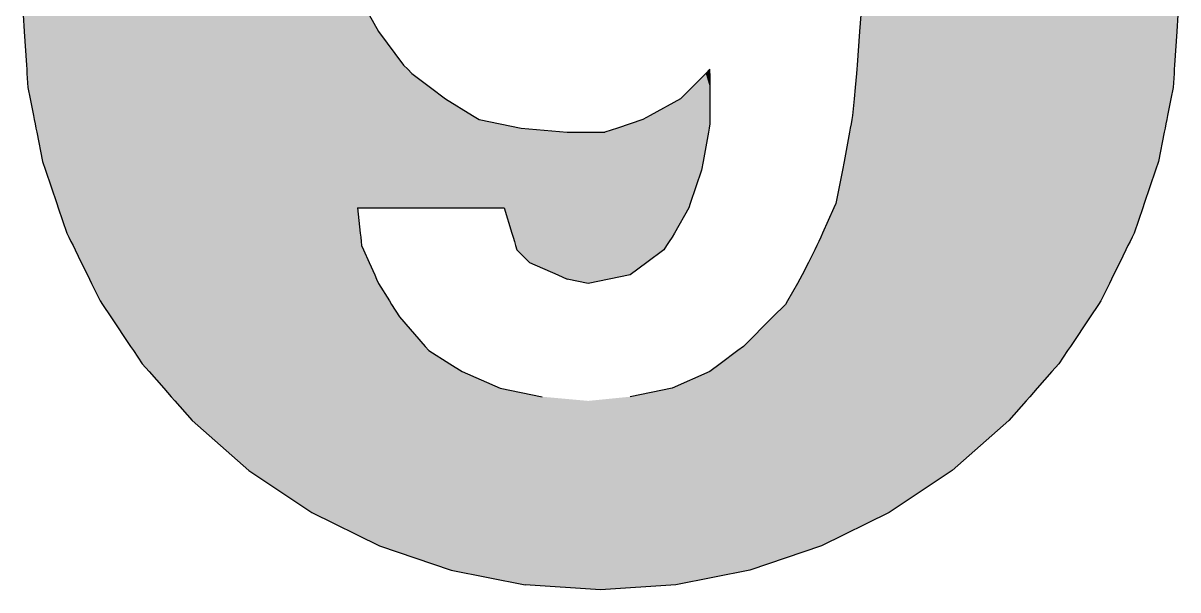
# Model space of a CAD drawing. Extents: x 2558 to 85222, y -662 to 28852.
# Drawn here: x 67520.2 to 67929.1, y 9207.6 to 9408.2 of the extents above; entities that cross this region are included whole.
import ezdxf

# ---------------------------------------------------------------- set-up
doc = ezdxf.new("R2010")
doc.units = 0
doc.header["$MEASUREMENT"] = 0
doc.layers.get('0').update_dxf_attribs({"linetype": 'CONTINUOUS'})
doc.layers.add('DLINE', color=1, linetype='CONTINUOUS')

# ---------------------------------------------------------------- blocks, each defined once
blk = doc.blocks.new('RCSTD3_DESIGN')
at = {"layer": 'DLINE', "linetype": 'CONTINUOUS'}
for p, q in [((389.080756, 4848.932033), (389.470285, 4842.988976)), ((511.590067, 4848.932033), (514.891765, 4842.988976)), ((685.754657, 4848.932033), (685.297499, 4842.988976)), ((797.985133, 4848.932033), (797.595605, 4842.988976)), ((389.470285, 4842.988976), (390.249342, 4831.102862)), ((514.891765, 4842.988976), (523.806351, 4831.102862)), ((685.297499, 4842.988976), (684.383182, 4831.102862)), ((797.595605, 4842.988976), (796.816548, 4831.102862)), ((390.249342, 4831.102862), (390.346724, 4829.617098)), ((390.346724, 4829.617098), (390.444106, 4828.131333)), ((523.806351, 4831.102862), (525.292115, 4829.617098)), ((525.292115, 4829.617098), (526.77788, 4828.131333)), ((632.267143, 4829.617098), (630.781379, 4828.131333)), ((632.267143, 4828.131333), (632.267143, 4829.617098)), ((684.268893, 4829.617098), (684.133823, 4828.131333)), ((684.383182, 4831.102862), (684.268893, 4829.617098)), ((796.719166, 4829.617098), (796.621783, 4828.131333)), ((796.816548, 4831.102862), (796.719166, 4829.617098)), ((390.444106, 4828.131333), (390.768724, 4823.17862)), ((526.77788, 4828.131333), (533.381497, 4823.17862)), ((630.781379, 4828.131333), (625.828666, 4823.17862)), ((632.267143, 4828.131333), (632.267143, 4823.17862)), ((684.133823, 4828.131333), (683.683577, 4823.17862)), ((796.621783, 4828.131333), (796.297165, 4823.17862)), ((390.768724, 4823.17862), (391.556789, 4819.216748)), ((533.381497, 4823.17862), (538.663994, 4819.216748)), ((625.828666, 4823.17862), (621.866793, 4819.216748)), ((632.267143, 4823.17862), (632.267143, 4819.216748)), ((683.683577, 4823.17862), (683.323406, 4819.216748)), ((796.297165, 4823.17862), (795.5091, 4819.216748)), ((391.556789, 4819.216748), (392.738937, 4813.273691)), ((538.663994, 4819.216748), (548.172885, 4813.273691)), ((621.866793, 4819.216748), (611.16929, 4813.273691)), ((632.267143, 4819.216748), (632.267143, 4813.273691)), ((683.323406, 4819.216748), (682.783128, 4813.273691)), ((795.5091, 4819.216748), (794.326952, 4813.273691)), ((392.738937, 4813.273691), (393.034474, 4811.787926)), ((548.172885, 4813.273691), (550.550108, 4811.787926)), ((611.16929, 4813.273691), (608.494915, 4811.787926)), ((632.267143, 4813.273691), (632.267143, 4811.787926)), ((682.783128, 4813.273691), (682.512989, 4811.787926)), ((794.326952, 4813.273691), (794.031416, 4811.787926)), ((393.034474, 4811.787926), (393.330011, 4810.302162)), ((393.330011, 4810.302162), (393.625548, 4808.816398)), ((393.625548, 4808.816398), (393.921084, 4807.330633)), ((550.550108, 4811.787926), (557.978929, 4810.302162)), ((557.978929, 4810.302162), (565.407751, 4808.816398)), ((565.407751, 4808.816398), (581.751158, 4807.330633)), ((599.580329, 4808.816398), (595.123036, 4807.330633)), ((604.037622, 4810.302162), (599.580329, 4808.816398)), ((608.494915, 4811.787926), (604.037622, 4810.302162)), ((631.997004, 4808.816398), (631.726865, 4807.330633)), ((632.267143, 4810.302162), (631.997004, 4808.816398)), ((632.267143, 4811.787926), (632.267143, 4810.302162)), ((681.972712, 4808.816398), (681.702573, 4807.330633)), ((682.24285, 4810.302162), (681.972712, 4808.816398)), ((682.512989, 4811.787926), (682.24285, 4810.302162)), ((793.440342, 4808.816398), (793.144805, 4807.330633)), ((793.735879, 4810.302162), (793.440342, 4808.816398)), ((794.031416, 4811.787926), (793.735879, 4810.302162)), ((393.921084, 4807.330633), (395.98772, 4796.940953)), ((581.751158, 4807.330633), (595.123036, 4807.330633)), ((631.726865, 4807.330633), (629.837832, 4796.940953)), ((681.702573, 4807.330633), (679.81354, 4796.940953)), ((793.144805, 4807.330633), (791.078169, 4796.940953)), ((395.98772, 4796.940953), (395.991342, 4796.930284)), ((395.991342, 4796.930284), (397.00004, 4793.958755)), ((629.835892, 4796.930284), (629.295615, 4793.958755)), ((629.837832, 4796.940953), (629.835892, 4796.930284)), ((679.8116, 4796.930284), (679.217294, 4793.958755)), ((679.81354, 4796.940953), (679.8116, 4796.930284)), ((791.074547, 4796.930284), (790.065849, 4793.958755)), ((791.078169, 4796.940953), (791.074547, 4796.930284)), ((397.00004, 4793.958755), (401.034832, 4782.072641)), ((629.295615, 4793.958755), (625.333576, 4782.072641)), ((679.217294, 4793.958755), (676.840071, 4782.072641)), ((790.065849, 4793.958755), (786.031057, 4782.072641)), ((401.034832, 4782.072641), (401.539181, 4780.586876)), ((401.539181, 4780.586876), (404.58677, 4771.608968)), ((507.462944, 4780.586876), (508.460489, 4771.608968)), ((507.462944, 4780.586876), (559.464694, 4780.586876)), ((559.464694, 4780.586876), (562.158066, 4771.608968)), ((624.838322, 4780.586876), (619.708089, 4771.608968)), ((625.333576, 4782.072641), (624.838322, 4780.586876)), ((676.179732, 4780.586876), (672.18955, 4771.608968)), ((676.840071, 4782.072641), (676.179732, 4780.586876)), ((785.526708, 4780.586876), (782.479119, 4771.608968)), ((786.031057, 4782.072641), (785.526708, 4780.586876)), ((404.58677, 4771.608968), (405.288241, 4770.186527)), ((405.288241, 4770.186527), (406.020939, 4768.700762)), ((406.020939, 4768.700762), (406.753637, 4767.214998)), ((508.460489, 4771.608968), (508.618538, 4770.186527)), ((508.618538, 4770.186527), (508.783623, 4768.700762)), ((508.783623, 4768.700762), (508.948708, 4767.214998)), ((562.158066, 4771.608968), (562.584799, 4770.186527)), ((562.584799, 4770.186527), (563.030528, 4768.700762)), ((563.030528, 4768.700762), (563.476257, 4767.214998)), ((617.904755, 4768.700762), (616.914246, 4767.214998)), ((618.895265, 4770.186527), (617.904755, 4768.700762)), ((619.708089, 4771.608968), (618.895265, 4770.186527)), ((670.897014, 4768.700762), (670.154132, 4767.214998)), ((671.557354, 4770.186527), (670.897014, 4768.700762)), ((672.18955, 4771.608968), (671.557354, 4770.186527)), ((781.04495, 4768.700762), (780.312252, 4767.214998)), ((781.777648, 4770.186527), (781.04495, 4768.700762)), ((782.479119, 4771.608968), (781.777648, 4770.186527)), ((406.753637, 4767.214998), (407.486335, 4765.729234)), ((407.486335, 4765.729234), (409.684428, 4761.271941)), ((508.948708, 4767.214998), (509.609048, 4765.729234)), ((509.609048, 4765.729234), (511.590067, 4761.271941)), ((563.476257, 4767.214998), (563.921986, 4765.729234)), ((563.921986, 4765.729234), (568.379279, 4761.271941)), ((615.923736, 4765.729234), (609.980679, 4761.271941)), ((616.914246, 4767.214998), (615.923736, 4765.729234)), ((669.41125, 4765.729234), (667.182604, 4761.271941)), ((670.154132, 4767.214998), (669.41125, 4765.729234)), ((779.579555, 4765.729234), (777.381461, 4761.271941)), ((780.312252, 4767.214998), (779.579555, 4765.729234)), ((409.684428, 4761.271941), (411.882522, 4756.814648)), ((511.590067, 4761.271941), (513.571086, 4756.814648)), ((568.379279, 4761.271941), (578.408188, 4756.814648)), ((609.980679, 4761.271941), (604.037622, 4756.814648)), ((667.182604, 4761.271941), (664.953957, 4756.814648)), ((777.381461, 4761.271941), (775.183367, 4756.814648)), ((411.882522, 4756.814648), (412.61522, 4755.328884)), ((513.571086, 4756.814648), (514.231426, 4755.328884)), ((578.408188, 4756.814648), (581.751158, 4755.328884)), ((604.037622, 4756.814648), (596.6088, 4755.328884)), ((664.953957, 4756.814648), (664.104949, 4755.328884)), ((775.183367, 4756.814648), (774.45067, 4755.328884)), ((412.61522, 4755.328884), (413.347918, 4753.84312)), ((413.347918, 4753.84312), (416.418742, 4747.616104)), ((514.231426, 4755.328884), (514.891765, 4753.84312)), ((514.891765, 4753.84312), (518.78365, 4747.616104)), ((589.179979, 4753.84312), (581.751158, 4755.328884)), ((596.6088, 4755.328884), (589.179979, 4753.84312)), ((663.255941, 4753.84312), (659.697646, 4747.616104)), ((664.104949, 4755.328884), (663.255941, 4753.84312)), ((773.717972, 4753.84312), (770.647147, 4747.616104)), ((774.45067, 4755.328884), (773.717972, 4753.84312)), ((416.418742, 4747.616104), (417.221763, 4746.414298)), ((518.78365, 4747.616104), (519.534779, 4746.414298)), ((659.697646, 4747.616104), (659.0109, 4746.414298)), ((770.647147, 4747.616104), (769.844127, 4746.414298)), ((417.221763, 4746.414298), (420.200031, 4741.957005)), ((519.534779, 4746.414298), (522.320587, 4741.957005)), ((659.0109, 4746.414298), (654.553607, 4741.957005)), ((769.844127, 4746.414298), (766.865859, 4741.957005)), ((420.200031, 4741.957005), (427.149322, 4731.556655)), ((522.320587, 4741.957005), (531.420893, 4731.556655)), ((654.553607, 4741.957005), (644.153257, 4731.556655)), ((766.865859, 4741.957005), (759.916567, 4731.556655)), ((427.149322, 4731.556655), (428.142078, 4730.070891)), ((531.420893, 4731.556655), (532.720937, 4730.070891)), ((644.153257, 4731.556655), (642.172238, 4730.070891)), ((759.916567, 4731.556655), (758.923811, 4730.070891)), ((428.142078, 4730.070891), (431.281187, 4725.372884)), ((532.720937, 4730.070891), (540.237749, 4725.372884)), ((642.172238, 4730.070891), (635.908228, 4725.372884)), ((758.923811, 4730.070891), (755.784703, 4725.372884)), ((431.281187, 4725.372884), (433.676046, 4722.64207)), ((540.237749, 4725.372884), (544.607051, 4722.64207)), ((635.908228, 4725.372884), (632.267143, 4722.64207)), ((755.784703, 4725.372884), (753.389843, 4722.64207)), ((433.676046, 4722.64207), (438.887967, 4716.699013)), ((544.607051, 4722.64207), (557.978929, 4716.699013)), ((632.267143, 4722.64207), (618.895265, 4716.699013)), ((753.389843, 4722.64207), (748.177922, 4716.699013)), ((438.887967, 4716.699013), (441.493928, 4713.727484)), ((557.978929, 4716.699013), (572.836572, 4713.727484)), ((618.895265, 4716.699013), (604.037622, 4713.727484)), ((748.177922, 4716.699013), (745.571962, 4713.727484)), ((441.493928, 4713.727484), (442.796908, 4712.24172)), ((442.796908, 4712.24172), (448.919804, 4705.259895)), ((744.268981, 4712.24172), (738.146086, 4705.259895)), ((745.571962, 4713.727484), (744.268981, 4712.24172)), ((448.919804, 4705.259895), (469.032792, 4687.621278)), ((738.146086, 4705.259895), (718.033098, 4687.621278)), ((469.032792, 4687.621278), (491.276012, 4672.758834)), ((718.033098, 4687.621278), (695.789877, 4672.758834)), ((491.276012, 4672.758834), (515.268877, 4660.926862)), ((695.789877, 4672.758834), (671.797013, 4660.926862)), ((515.268877, 4660.926862), (540.600861, 4652.327812)), ((671.797013, 4660.926862), (646.465028, 4652.327812)), ((540.600861, 4652.327812), (566.838529, 4647.108816)), ((646.465028, 4652.327812), (620.227361, 4647.108816)), ((593.532945, 4645.359171), (566.838529, 4647.108816)), ((620.227361, 4647.108816), (593.532945, 4645.359171))]:
    blk.add_line(p, q, dxfattribs=at)
at = {"layer": 'DLINE', "linetype": 'CONTINUOUS', "extrusion": (0, 0, -1)}
for points in [[(-389.080756, 4848.932033), (-511.590067, 4848.932033), (-514.891765, 4842.988976)], [(-685.754657, 4848.932033), (-797.985133, 4848.932033), (-797.595605, 4842.988976)], [(-389.470285, 4842.988976), (-514.891765, 4842.988976), (-523.806351, 4831.102862)], [(-685.297499, 4842.988976), (-797.595605, 4842.988976), (-796.816548, 4831.102862)], [(-390.249342, 4831.102862), (-523.806351, 4831.102862), (-525.292115, 4829.617098)], [(-390.346724, 4829.617098), (-525.292115, 4829.617098), (-526.77788, 4828.131333)], [(-684.268893, 4829.617098), (-796.719166, 4829.617098), (-796.621783, 4828.131333)], [(-684.383182, 4831.102862), (-796.816548, 4831.102862), (-796.719166, 4829.617098)], [(-390.444106, 4828.131333), (-526.77788, 4828.131333), (-533.381497, 4823.17862)], [(-630.781379, 4828.131333), (-632.267143, 4828.131333), (-632.267143, 4823.17862)], [(-684.133823, 4828.131333), (-796.621783, 4828.131333), (-796.297165, 4823.17862)], [(-390.768724, 4823.17862), (-533.381497, 4823.17862), (-538.663994, 4819.216748)], [(-625.828666, 4823.17862), (-632.267143, 4823.17862), (-632.267143, 4819.216748)], [(-683.683577, 4823.17862), (-796.297165, 4823.17862), (-795.5091, 4819.216748)], [(-391.556789, 4819.216748), (-538.663994, 4819.216748), (-548.172885, 4813.273691)], [(-621.866793, 4819.216748), (-632.267143, 4819.216748), (-632.267143, 4813.273691)], [(-683.323406, 4819.216748), (-795.5091, 4819.216748), (-794.326952, 4813.273691)], [(-392.738937, 4813.273691), (-548.172885, 4813.273691), (-550.550108, 4811.787926)], [(-611.16929, 4813.273691), (-632.267143, 4813.273691), (-632.267143, 4811.787926)], [(-682.783128, 4813.273691), (-794.326952, 4813.273691), (-794.031416, 4811.787926)], [(-393.034474, 4811.787926), (-550.550108, 4811.787926), (-557.978929, 4810.302162)], [(-393.330011, 4810.302162), (-557.978929, 4810.302162), (-565.407751, 4808.816398)], [(-393.625548, 4808.816398), (-565.407751, 4808.816398), (-581.751158, 4807.330633)], [(-599.580329, 4808.816398), (-631.997004, 4808.816398), (-631.726865, 4807.330633)], [(-604.037622, 4810.302162), (-632.267143, 4810.302162), (-631.997004, 4808.816398)], [(-608.494915, 4811.787926), (-632.267143, 4811.787926), (-632.267143, 4810.302162)], [(-681.972712, 4808.816398), (-793.440342, 4808.816398), (-793.144805, 4807.330633)], [(-682.24285, 4810.302162), (-793.735879, 4810.302162), (-793.440342, 4808.816398)], [(-682.512989, 4811.787926), (-794.031416, 4811.787926), (-793.735879, 4810.302162)], [(-393.921084, 4807.330633), (-631.726865, 4807.330633), (-629.837832, 4796.940953)], [(-681.702573, 4807.330633), (-793.144805, 4807.330633), (-791.078169, 4796.940953)], [(-395.98772, 4796.940953), (-629.837832, 4796.940953), (-629.835892, 4796.930284)], [(-395.991342, 4796.930284), (-629.835892, 4796.930284), (-629.295615, 4793.958755)], [(-679.8116, 4796.930284), (-791.074547, 4796.930284), (-790.065849, 4793.958755)], [(-679.81354, 4796.940953), (-791.078169, 4796.940953), (-791.074547, 4796.930284)], [(-397.00004, 4793.958755), (-629.295615, 4793.958755), (-625.333576, 4782.072641)], [(-679.217294, 4793.958755), (-790.065849, 4793.958755), (-786.031057, 4782.072641)], [(-401.034832, 4782.072641), (-625.333576, 4782.072641), (-624.838322, 4780.586876)], [(-401.539181, 4780.586876), (-507.462944, 4780.586876), (-508.460489, 4771.608968)], [(-559.464694, 4780.586876), (-624.838322, 4780.586876), (-619.708089, 4771.608968)], [(-676.179732, 4780.586876), (-785.526708, 4780.586876), (-782.479119, 4771.608968)], [(-676.840071, 4782.072641), (-786.031057, 4782.072641), (-785.526708, 4780.586876)], [(-404.58677, 4771.608968), (-508.460489, 4771.608968), (-508.618538, 4770.186527)], [(-405.288241, 4770.186527), (-508.618538, 4770.186527), (-508.783623, 4768.700762)], [(-406.020939, 4768.700762), (-508.783623, 4768.700762), (-508.948708, 4767.214998)], [(-562.158066, 4771.608968), (-619.708089, 4771.608968), (-618.895265, 4770.186527)], [(-562.584799, 4770.186527), (-618.895265, 4770.186527), (-617.904755, 4768.700762)], [(-563.030528, 4768.700762), (-617.904755, 4768.700762), (-616.914246, 4767.214998)], [(-670.897014, 4768.700762), (-781.04495, 4768.700762), (-780.312252, 4767.214998)], [(-671.557354, 4770.186527), (-781.777648, 4770.186527), (-781.04495, 4768.700762)], [(-672.18955, 4771.608968), (-782.479119, 4771.608968), (-781.777648, 4770.186527)], [(-406.753637, 4767.214998), (-508.948708, 4767.214998), (-509.609048, 4765.729234)], [(-407.486335, 4765.729234), (-509.609048, 4765.729234), (-511.590067, 4761.271941)], [(-563.476257, 4767.214998), (-616.914246, 4767.214998), (-615.923736, 4765.729234)], [(-563.921986, 4765.729234), (-615.923736, 4765.729234), (-609.980679, 4761.271941)], [(-669.41125, 4765.729234), (-779.579555, 4765.729234), (-777.381461, 4761.271941)], [(-670.154132, 4767.214998), (-780.312252, 4767.214998), (-779.579555, 4765.729234)], [(-409.684428, 4761.271941), (-511.590067, 4761.271941), (-513.571086, 4756.814648)], [(-568.379279, 4761.271941), (-609.980679, 4761.271941), (-604.037622, 4756.814648)], [(-667.182604, 4761.271941), (-777.381461, 4761.271941), (-775.183367, 4756.814648)], [(-411.882522, 4756.814648), (-513.571086, 4756.814648), (-514.231426, 4755.328884)], [(-578.408188, 4756.814648), (-604.037622, 4756.814648), (-596.6088, 4755.328884)], [(-664.953957, 4756.814648), (-775.183367, 4756.814648), (-774.45067, 4755.328884)], [(-412.61522, 4755.328884), (-514.231426, 4755.328884), (-514.891765, 4753.84312)], [(-413.347918, 4753.84312), (-514.891765, 4753.84312), (-518.78365, 4747.616104)], [(-581.751158, 4755.328884), (-596.6088, 4755.328884), (-589.179979, 4753.84312)], [(-663.255941, 4753.84312), (-773.717972, 4753.84312), (-770.647147, 4747.616104)], [(-664.104949, 4755.328884), (-774.45067, 4755.328884), (-773.717972, 4753.84312)], [(-416.418742, 4747.616104), (-518.78365, 4747.616104), (-519.534779, 4746.414298)], [(-659.697646, 4747.616104), (-770.647147, 4747.616104), (-769.844127, 4746.414298)], [(-417.221763, 4746.414298), (-519.534779, 4746.414298), (-522.320587, 4741.957005)], [(-659.0109, 4746.414298), (-769.844127, 4746.414298), (-766.865859, 4741.957005)], [(-420.200031, 4741.957005), (-522.320587, 4741.957005), (-531.420893, 4731.556655)], [(-654.553607, 4741.957005), (-766.865859, 4741.957005), (-759.916567, 4731.556655)], [(-427.149322, 4731.556655), (-531.420893, 4731.556655), (-532.720937, 4730.070891)], [(-644.153257, 4731.556655), (-759.916567, 4731.556655), (-758.923811, 4730.070891)], [(-428.142078, 4730.070891), (-532.720937, 4730.070891), (-540.237749, 4725.372884)], [(-642.172238, 4730.070891), (-758.923811, 4730.070891), (-755.784703, 4725.372884)], [(-431.281187, 4725.372884), (-540.237749, 4725.372884), (-544.607051, 4722.64207)], [(-635.908228, 4725.372884), (-755.784703, 4725.372884), (-753.389843, 4722.64207)], [(-433.676046, 4722.64207), (-544.607051, 4722.64207), (-557.978929, 4716.699013)], [(-632.267143, 4722.64207), (-753.389843, 4722.64207), (-748.177922, 4716.699013)], [(-438.887967, 4716.699013), (-557.978929, 4716.699013), (-572.836572, 4713.727484)], [(-618.895265, 4716.699013), (-748.177922, 4716.699013), (-745.571962, 4713.727484)], [(-441.493928, 4713.727484), (-572.836572, 4713.727484), (-589.179979, 4712.24172)], [(-442.796908, 4712.24172), (-744.268981, 4712.24172), (-738.146086, 4705.259895)], [(-604.037622, 4713.727484), (-745.571962, 4713.727484), (-744.268981, 4712.24172)], [(-448.919804, 4705.259895), (-738.146086, 4705.259895), (-718.033098, 4687.621278)], [(-469.032792, 4687.621278), (-718.033098, 4687.621278), (-695.789877, 4672.758834)], [(-491.276012, 4672.758834), (-695.789877, 4672.758834), (-671.797013, 4660.926862)], [(-515.268877, 4660.926862), (-671.797013, 4660.926862), (-646.465028, 4652.327812)], [(-540.600861, 4652.327812), (-646.465028, 4652.327812), (-620.227361, 4647.108816)], [(-566.838529, 4647.108816), (-620.227361, 4647.108816), (-593.532945, 4645.359171)]]:
    blk.add_solid(points, dxfattribs=at)
at = {"layer": 'DLINE', "linetype": 'CONTINUOUS'}
for points in [[(389.080756, 4848.932033), (389.470285, 4842.988976), (514.891765, 4842.988976)], [(685.754657, 4848.932033), (685.297499, 4842.988976), (797.595605, 4842.988976)], [(389.470285, 4842.988976), (390.249342, 4831.102862), (523.806351, 4831.102862)], [(685.297499, 4842.988976), (684.383182, 4831.102862), (796.816548, 4831.102862)], [(390.249342, 4831.102862), (390.346724, 4829.617098), (525.292115, 4829.617098)], [(390.346724, 4829.617098), (390.444106, 4828.131333), (526.77788, 4828.131333)], [(632.267143, 4829.617098), (630.781379, 4828.131333), (632.267143, 4828.131333)], [(684.268893, 4829.617098), (684.133823, 4828.131333), (796.621783, 4828.131333)], [(684.383182, 4831.102862), (684.268893, 4829.617098), (796.719166, 4829.617098)], [(390.444106, 4828.131333), (390.768724, 4823.17862), (533.381497, 4823.17862)], [(630.781379, 4828.131333), (625.828666, 4823.17862), (632.267143, 4823.17862)], [(684.133823, 4828.131333), (683.683577, 4823.17862), (796.297165, 4823.17862)], [(390.768724, 4823.17862), (391.556789, 4819.216748), (538.663994, 4819.216748)], [(625.828666, 4823.17862), (621.866793, 4819.216748), (632.267143, 4819.216748)], [(683.683577, 4823.17862), (683.323406, 4819.216748), (795.5091, 4819.216748)], [(391.556789, 4819.216748), (392.738937, 4813.273691), (548.172885, 4813.273691)], [(621.866793, 4819.216748), (611.16929, 4813.273691), (632.267143, 4813.273691)], [(683.323406, 4819.216748), (682.783128, 4813.273691), (794.326952, 4813.273691)], [(392.738937, 4813.273691), (393.034474, 4811.787926), (550.550108, 4811.787926)], [(611.16929, 4813.273691), (608.494915, 4811.787926), (632.267143, 4811.787926)], [(682.783128, 4813.273691), (682.512989, 4811.787926), (794.031416, 4811.787926)], [(393.034474, 4811.787926), (393.330011, 4810.302162), (557.978929, 4810.302162)], [(393.330011, 4810.302162), (393.625548, 4808.816398), (565.407751, 4808.816398)], [(393.625548, 4808.816398), (393.921084, 4807.330633), (581.751158, 4807.330633)], [(599.580329, 4808.816398), (595.123036, 4807.330633), (631.726865, 4807.330633)], [(604.037622, 4810.302162), (599.580329, 4808.816398), (631.997004, 4808.816398)], [(608.494915, 4811.787926), (604.037622, 4810.302162), (632.267143, 4810.302162)], [(681.972712, 4808.816398), (681.702573, 4807.330633), (793.144805, 4807.330633)], [(682.24285, 4810.302162), (681.972712, 4808.816398), (793.440342, 4808.816398)], [(682.512989, 4811.787926), (682.24285, 4810.302162), (793.735879, 4810.302162)], [(393.921084, 4807.330633), (395.98772, 4796.940953), (629.837832, 4796.940953)], [(581.751158, 4807.330633), (581.751158, 4807.330633), (595.123036, 4807.330633)], [(681.702573, 4807.330633), (679.81354, 4796.940953), (791.078169, 4796.940953)], [(395.98772, 4796.940953), (395.991342, 4796.930284), (629.835892, 4796.930284)], [(395.991342, 4796.930284), (397.00004, 4793.958755), (629.295615, 4793.958755)], [(679.8116, 4796.930284), (679.217294, 4793.958755), (790.065849, 4793.958755)], [(679.81354, 4796.940953), (679.8116, 4796.930284), (791.074547, 4796.930284)], [(397.00004, 4793.958755), (401.034832, 4782.072641), (625.333576, 4782.072641)], [(679.217294, 4793.958755), (676.840071, 4782.072641), (786.031057, 4782.072641)], [(401.034832, 4782.072641), (401.539181, 4780.586876), (624.838322, 4780.586876)], [(401.539181, 4780.586876), (404.58677, 4771.608968), (508.460489, 4771.608968)], [(507.462944, 4780.586876), (507.462944, 4780.586876), (559.464694, 4780.586876)], [(559.464694, 4780.586876), (562.158066, 4771.608968), (619.708089, 4771.608968)], [(676.179732, 4780.586876), (672.18955, 4771.608968), (782.479119, 4771.608968)], [(676.840071, 4782.072641), (676.179732, 4780.586876), (785.526708, 4780.586876)], [(404.58677, 4771.608968), (405.288241, 4770.186527), (508.618538, 4770.186527)], [(405.288241, 4770.186527), (406.020939, 4768.700762), (508.783623, 4768.700762)], [(406.020939, 4768.700762), (406.753637, 4767.214998), (508.948708, 4767.214998)], [(562.158066, 4771.608968), (562.584799, 4770.186527), (618.895265, 4770.186527)], [(562.584799, 4770.186527), (563.030528, 4768.700762), (617.904755, 4768.700762)], [(563.030528, 4768.700762), (563.476257, 4767.214998), (616.914246, 4767.214998)], [(670.897014, 4768.700762), (670.154132, 4767.214998), (780.312252, 4767.214998)], [(671.557354, 4770.186527), (670.897014, 4768.700762), (781.04495, 4768.700762)], [(672.18955, 4771.608968), (671.557354, 4770.186527), (781.777648, 4770.186527)], [(406.753637, 4767.214998), (407.486335, 4765.729234), (509.609048, 4765.729234)], [(407.486335, 4765.729234), (409.684428, 4761.271941), (511.590067, 4761.271941)], [(563.476257, 4767.214998), (563.921986, 4765.729234), (615.923736, 4765.729234)], [(563.921986, 4765.729234), (568.379279, 4761.271941), (609.980679, 4761.271941)], [(669.41125, 4765.729234), (667.182604, 4761.271941), (777.381461, 4761.271941)], [(670.154132, 4767.214998), (669.41125, 4765.729234), (779.579555, 4765.729234)], [(409.684428, 4761.271941), (411.882522, 4756.814648), (513.571086, 4756.814648)], [(568.379279, 4761.271941), (578.408188, 4756.814648), (604.037622, 4756.814648)], [(667.182604, 4761.271941), (664.953957, 4756.814648), (775.183367, 4756.814648)], [(411.882522, 4756.814648), (412.61522, 4755.328884), (514.231426, 4755.328884)], [(578.408188, 4756.814648), (581.751158, 4755.328884), (596.6088, 4755.328884)], [(664.953957, 4756.814648), (664.104949, 4755.328884), (774.45067, 4755.328884)], [(412.61522, 4755.328884), (413.347918, 4753.84312), (514.891765, 4753.84312)], [(413.347918, 4753.84312), (416.418742, 4747.616104), (518.78365, 4747.616104)], [(663.255941, 4753.84312), (659.697646, 4747.616104), (770.647147, 4747.616104)], [(664.104949, 4755.328884), (663.255941, 4753.84312), (773.717972, 4753.84312)], [(416.418742, 4747.616104), (417.221763, 4746.414298), (519.534779, 4746.414298)], [(659.697646, 4747.616104), (659.0109, 4746.414298), (769.844127, 4746.414298)], [(417.221763, 4746.414298), (420.200031, 4741.957005), (522.320587, 4741.957005)], [(659.0109, 4746.414298), (654.553607, 4741.957005), (766.865859, 4741.957005)], [(420.200031, 4741.957005), (427.149322, 4731.556655), (531.420893, 4731.556655)], [(654.553607, 4741.957005), (644.153257, 4731.556655), (759.916567, 4731.556655)], [(427.149322, 4731.556655), (428.142078, 4730.070891), (532.720937, 4730.070891)], [(644.153257, 4731.556655), (642.172238, 4730.070891), (758.923811, 4730.070891)], [(428.142078, 4730.070891), (431.281187, 4725.372884), (540.237749, 4725.372884)], [(642.172238, 4730.070891), (635.908228, 4725.372884), (755.784703, 4725.372884)], [(431.281187, 4725.372884), (433.676046, 4722.64207), (544.607051, 4722.64207)], [(635.908228, 4725.372884), (632.267143, 4722.64207), (753.389843, 4722.64207)], [(433.676046, 4722.64207), (438.887967, 4716.699013), (557.978929, 4716.699013)], [(632.267143, 4722.64207), (618.895265, 4716.699013), (748.177922, 4716.699013)], [(438.887967, 4716.699013), (441.493928, 4713.727484), (572.836572, 4713.727484)], [(618.895265, 4716.699013), (604.037622, 4713.727484), (745.571962, 4713.727484)], [(441.493928, 4713.727484), (442.796908, 4712.24172), (589.179979, 4712.24172)], [(442.796908, 4712.24172), (448.919804, 4705.259895), (738.146086, 4705.259895)], [(604.037622, 4713.727484), (589.179979, 4712.24172), (744.268981, 4712.24172)], [(448.919804, 4705.259895), (469.032792, 4687.621278), (718.033098, 4687.621278)], [(469.032792, 4687.621278), (491.276012, 4672.758834), (695.789877, 4672.758834)], [(491.276012, 4672.758834), (515.268877, 4660.926862), (671.797013, 4660.926862)], [(515.268877, 4660.926862), (540.600861, 4652.327812), (646.465028, 4652.327812)], [(540.600861, 4652.327812), (566.838529, 4647.108816), (620.227361, 4647.108816)]]:
    blk.add_solid(points, dxfattribs=at)

msp = doc.modelspace()

# ---------------------------------------------------------------- block references
msp.add_blockref('RCSTD3_DESIGN', (67131.138105, 4562.284676))

doc.saveas('drawing.dxf')
